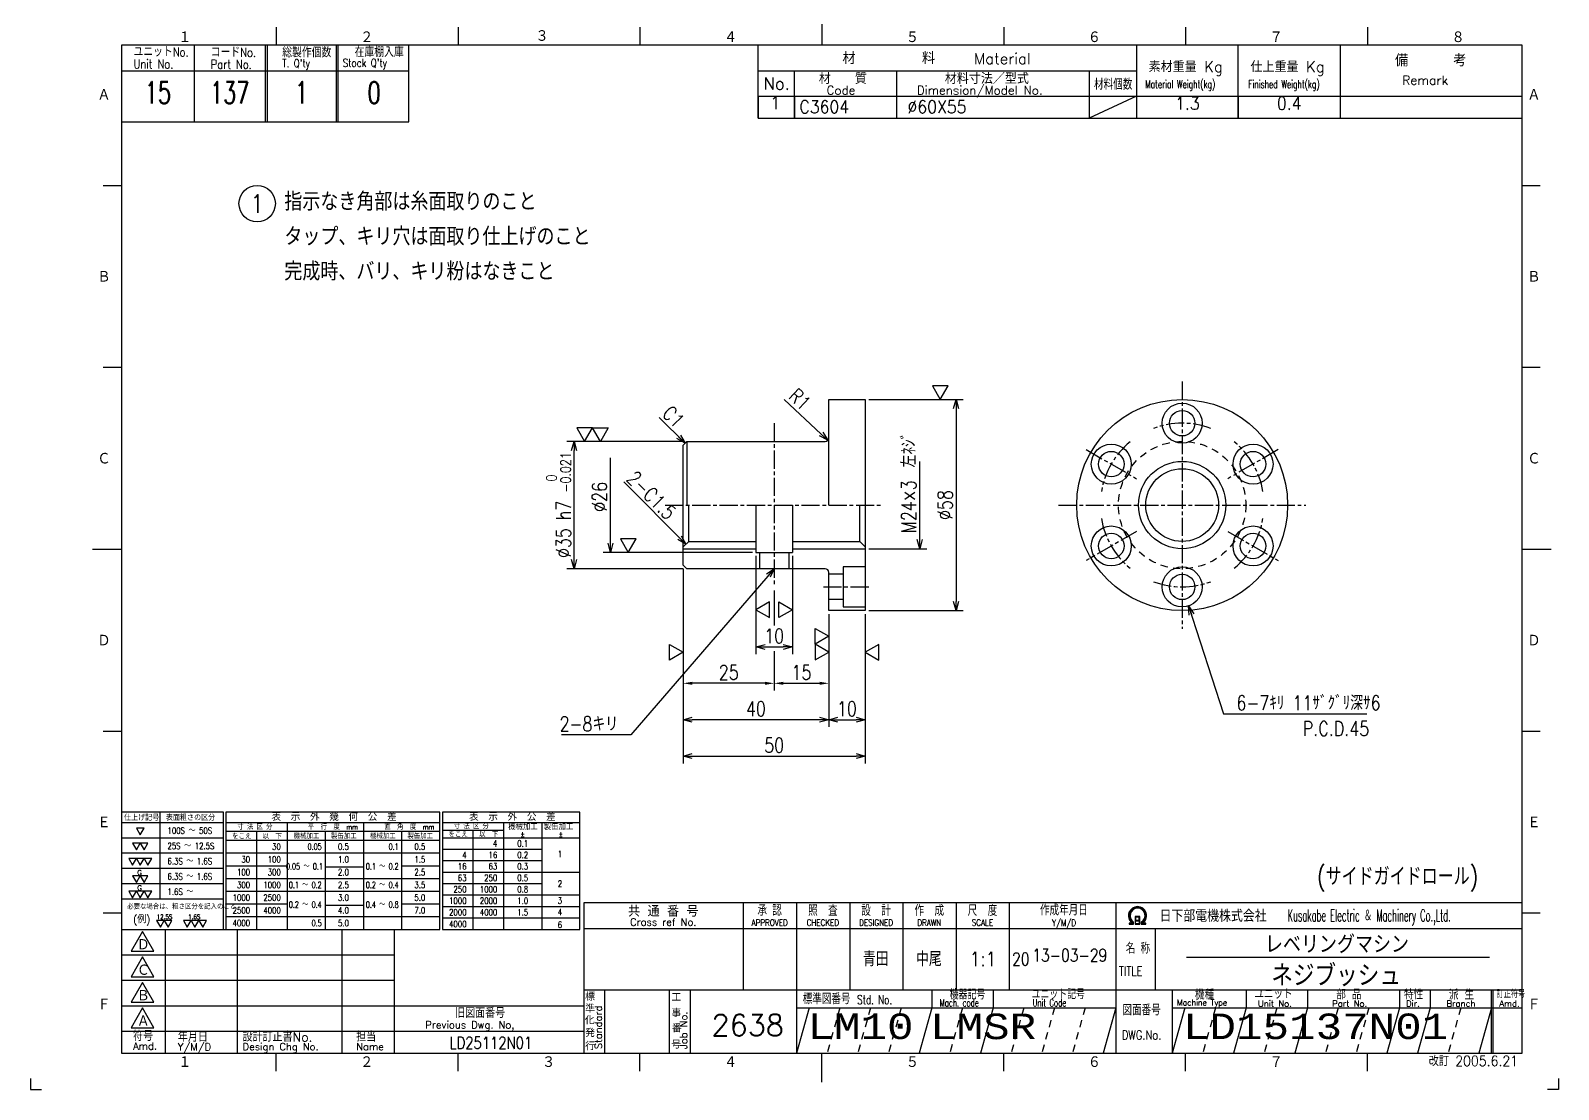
# Model space of a CAD drawing. Extents: x 0 to 420, y 0 to 594.
# Drawn here: x 0 to 420, y 0 to 291.1 of the extents above; entities that cross this region are included whole.
import ezdxf
from ezdxf.enums import TextEntityAlignment as Align

# ---------------------------------------------------------------- set-up
doc = ezdxf.new("R2010")
doc.units = 0
for name, pattern in [('GEN3A', [3.5, 2, -1.5]), ('GEN7A', [7.5, 5, -0.75, 1, -0.75]), ('HIDDEN2', [3.5, 2, -1.5])]:
    doc.linetypes.add(name, pattern=pattern)
doc.layers.get('0').update_dxf_attribs({"linetype": 'CONTINUOUS'})
doc.layers.get('DEFPOINTS').update_dxf_attribs({"linetype": 'CONTINUOUS'})
for name, color, linetype in [('2', 5, 'CONTINUOUS'), ('4', 3, 'CONTINUOUS'), ('5', 3, 'CONTINUOUS'), ('6', 52, 'CONTINUOUS'), ('7A', 4, 'GEN7A'), ('8', 1, 'CONTINUOUS'), ('9', 3, 'HIDDEN2'), ('RAHM2', 1, 'CONTINUOUS'), ('RAHM3', 52, 'CONTINUOUS')]:
    doc.layers.add(name, color=color, linetype=linetype)
doc.styles.add('DIMENSION', font='monotxt.shx', dxfattribs={"bigfont": 'bigfont.shx'})
doc.styles.get("Standard").update_dxf_attribs({"font": 'romans.shx', "width": 0.8, "bigfont": 'extfont.shx'})
doc.dimstyles.new('GEN-ISO', dxfattribs={"dimtxt": 4, "dimasz": 2.5, "dimexe": 2, "dimexo": 1, "dimgap": 1, "dimtad": 3, "dimdec": 3, "dimrnd": 0.001, "dimdsep": 46, "dimtxsty": 'Standard', "dimblk": 'OPEN30', "dimcen": 0, "dimclrt": 52, "dimadec": 0, "dimazin": 0, "dimtp": 0.1, "dimtm": 0.1, "dimtfac": 0.6, "dimtdec": 3, "dimtmove": 0, "dimatfit": 3, "dimldrblk": 'OPEN30', "dimfxl": 1, "dimarcsym": 0})
doc.dimstyles.new('GEN-ISO$4', dxfattribs={"dimtxt": 4, "dimasz": 2.5, "dimexe": 2, "dimexo": 1, "dimgap": 1, "dimtad": 3, "dimdec": 3, "dimrnd": 0.001, "dimdsep": 46, "dimtxsty": 'Standard', "dimblk": 'OPEN30', "dimcen": 0, "dimclrt": 52, "dimadec": 0, "dimazin": 0, "dimtp": 0.1, "dimtm": 0.1, "dimtfac": 0.6, "dimtdec": 3, "dimtmove": 0, "dimatfit": 3, "dimldrblk": 'OPEN30', "dimfxl": 1, "dimarcsym": 0})

# ---------------------------------------------------------------- blocks, each defined once
blk = doc.blocks.new('1A3ﾌﾞﾋﾝ')
at = {"layer": 'RAHM2', "color": 5, "linetype": 'Continuous'}
for p, q in [((3, 297), (0, 297)), ((0, 297), (0, 294)), ((217.5, 295), (217.5, 287)), ((417, 297), (420, 297)), ((420, 297), (420, 294)), ((67.5, 292), (67.5, 287)), ((117.5, 292), (117.5, 287)), ((167.5, 292), (167.5, 287)), ((267.5, 292), (267.5, 287)), ((317.5, 292), (317.5, 287)), ((367.5, 292), (367.5, 287)), ((410, 287), (25, 287)), ((25, 287), (25, 10)), ((104, 266), (104, 287)), ((410, 10), (410, 287)), ((25, 266), (64.5, 266)), ((64.5, 266), (104, 266)), ((20, 248.5), (25, 248.5)), ((410, 248.5), (415, 248.5)), ((20, 198.5), (25, 198.5)), ((410, 198.5), (415, 198.5)), ((17, 148.5), (25, 148.5)), ((410, 148.5), (418, 148.5)), ((20, 98.5), (25, 98.5)), ((410, 98.5), (415, 98.5)), ((20, 48.5), (25, 48.5)), ((410, 48.5), (415, 48.5)), ((25, 10), (410, 10)), ((67.5, 5), (67.5, 10)), ((117.5, 5), (117.5, 10)), ((217.5, 2), (217.5, 10)), ((267.5, 5), (267.5, 10)), ((317.5, 5), (317.5, 10)), ((367.5, 5), (367.5, 10)), ((0, 3), (0, 0)), ((0, 0), (3, 0)), ((420, 0), (417, 0)), ((420, 3), (420, 0))]:
    blk.add_line(p, q, dxfattribs=at)
at = {"layer": 'RAHM2', "color": 7, "linetype": 'Continuous'}
for p, q in [((45, 287), (45, 266)), ((64.5, 287), (64.5, 266)), ((65, 287), (65, 266)), ((84, 287), (84, 266)), ((84.5, 287), (84.5, 266)), ((200, 267), (200, 287)), ((304, 287), (304, 267)), ((332, 267), (332, 287)), ((360, 287), (360, 267)), ((25, 280), (64.5, 280)), ((64.5, 280), (104, 280)), ((200, 280), (304, 280)), ((210, 267), (210, 280)), ((238, 280), (238, 267)), ((291, 280), (291, 267)), ((200, 273), (410, 273)), ((304, 273), (291, 267)), ((200, 267), (410, 267)), ((195.93, 51.26), (195.93, 27.42)), ((210.55, 51.26), (210.55, 10)), ((225.18, 51.26), (225.18, 27.42)), ((239.8, 51.26), (239.8, 27.42)), ((254.43, 51.26), (254.43, 27.42)), ((269.05, 51.26), (269.05, 27.42)), ((298.3, 51.26), (298.3, 10)), ((25, 44), (100, 44)), ((37, 44), (37, 10)), ((56.8, 44), (56.8, 10)), ((85.6, 44), (85.6, 10)), ((100, 10), (100, 44)), ((152.05, 44.26), (410, 44.26)), ((269.05, 44.26), (269.05, 27.42)), ((298.3, 44.26), (298.3, 44.26)), ((309.17, 44.26), (309.17, 27.42)), ((25, 37), (100, 37)), ((25, 30), (100, 30)), ((152.05, 27.42), (410, 27.42)), ((157.77, 27.42), (157.77, 10)), ((175.59, 27.42), (175.59, 10)), ((181.3, 27.42), (181.3, 10)), ((247.73, 27.42), (247.73, 22.42)), ((264.59, 27.42), (264.59, 22.42)), ((313.83, 27.42), (313.83, 10)), ((334.15, 27.42), (334.15, 22.42)), ((351, 27.42), (351, 22.42)), ((376.29, 27.42), (376.29, 22.42)), ((384.72, 27.42), (384.72, 22.42)), ((401.57, 10), (401.57, 27.42)), ((402.07, 10), (402.07, 27.42)), ((25, 23), (100, 23)), ((100, 23), (152.05, 23)), ((210.55, 22.42), (298.3, 22.42)), ((313.83, 22.42), (410, 22.42)), ((25, 16), (100, 16)), ((100, 16), (152.05, 16)), ((167.5, 5), (167.5, 10))]:
    blk.add_line(p, q, dxfattribs=at)
at = {"layer": 'RAHM2', "color": 3, "linetype": 'Continuous'}
for p, q in [((317.73, 36.35), (401.03, 36.35)), ((214.02, 22.42), (210.55, 10)), ((247.73, 22.42), (244.26, 10)), ((264.59, 22.42), (261.12, 10)), ((298.3, 22.42), (294.83, 10)), ((334.15, 22.42), (330.68, 10)), ((351, 22.42), (347.54, 10)), ((376.29, 22.42), (372.82, 10)), ((384.72, 22.42), (381.25, 10))]:
    blk.add_line(p, q, dxfattribs=at)
at = {"layer": 'RAHM2', "color": 3, "linetype": 'GEN3A'}
for p, q in [((222.44, 22.42), (218.98, 10)), ((230.87, 22.42), (227.41, 10)), ((239.3, 22.42), (235.84, 10)), ((256.16, 22.42), (252.69, 10)), ((273.01, 22.42), (269.55, 10)), ((281.44, 22.42), (277.98, 10)), ((289.87, 22.42), (286.41, 10)), ((325.72, 22.42), (322.25, 10)), ((342.57, 22.42), (339.11, 10)), ((359.43, 22.42), (355.97, 10)), ((367.86, 22.42), (364.39, 10)), ((393.14, 22.42), (389.68, 10))]:
    blk.add_line(p, q, dxfattribs=at)
at = {"layer": 'RAHM2', "color": 5, "linetype": 'Continuous'}
blk.add_lwpolyline([(410, 51.26), (152.05, 51.26), (152.05, 10)], dxfattribs=at)
at = {"layer": 'RAHM2', "color": 7, "linetype": 'Continuous'}
for points in [[(303.62, 47.51), (303.62, 45.4), (304.92, 45.4), (304.92, 47.51), (303.62, 47.51)], [(303.77, 47.36), (303.77, 46.53), (304.77, 46.53), (304.77, 47.36), (303.77, 47.36)], [(304.77, 46.38), (304.77, 45.55), (303.77, 45.55), (303.77, 46.38), (304.77, 46.38)], [(302.02, 45.4), (303.22, 45.4), (303.22, 46.01)], [(302.02, 45.58), (302.97, 45.58), (302.97, 45.91)], [(302.72, 45.82), (302.72, 45.75), (302.02, 45.75), (302.02, 45.4)], [(305.32, 45.98), (305.32, 45.4), (306.58, 45.4), (306.58, 45.75), (305.85, 45.75), (305.85, 45.8)], [(305.57, 45.87), (305.57, 45.58), (306.58, 45.58)]]:
    blk.add_lwpolyline(points, dxfattribs=at)
for points in [[(30.79, 43.41), (27.65, 37.97), (33.92, 37.97)], [(30.79, 36.41), (27.65, 30.97), (33.92, 30.97)], [(30.79, 29.41), (27.65, 23.97), (33.92, 23.97)], [(30.79, 22.41), (27.65, 16.97), (33.92, 16.97)]]:
    blk.add_lwpolyline(points, close=True, dxfattribs=at)
at = {"layer": 'RAHM2', "color": 3, "linetype": 'Continuous'}
for points in [[(317.29, 22.42), (313.83, 10)], [(401.57, 22.42), (401.57, 22.42), (398.11, 10)]]:
    blk.add_lwpolyline(points, dxfattribs=at)
at = {"layer": 'RAHM2', "color": 7, "linetype": 'Continuous'}
for radius, start, end in [(2.5, 308.2706, 230.8952), (2.28, 303.9949, 234.4013), (2.06, 299.8294, 238.4756)]:
    blk.add_arc((304.3, 47.76), radius, start, end, dxfattribs=at)
at = {"layer": '4', "width": 0.9}
blk.add_text('改訂 2005.6.21', height=2.8, dxfattribs=at).set_placement((408.91, 6.44), align=Align.RIGHT)
at = {"layer": 'RAHM2', "color": 5, "linetype": 'Continuous'}
for s, p in [('１', (40.6, 287.58)), ('２', (90.6, 287.58)), ('４', (190.6, 287.58)), ('５', (240.6, 287.58)), ('６', (290.6, 287.58)), ('７', (340.6, 287.58)), ('８', (390.6, 287.58)), ('Ａ', (18.36, 271.74)), ('Ａ', (411.44, 271.74)), ('Ｂ', (18.36, 221.74)), ('Ｂ', (411.44, 221.74)), ('Ｃ', (18.36, 171.74)), ('Ｃ', (411.44, 171.74)), ('Ｄ', (18.36, 121.74)), ('Ｄ', (411.44, 121.74)), ('Ｅ', (18.36, 71.74)), ('Ｅ', (411.44, 71.74)), ('Ｆ', (18.36, 21.74)), ('Ｆ', (411.44, 21.74)), ('１', (40.6, 5.87)), ('２', (90.6, 5.87)), ('３', (140.6, 5.87)), ('４', (190.6, 5.87)), ('５', (240.6, 5.87)), ('６', (290.6, 5.87)), ('７', (340.6, 5.87))]:
    blk.add_text(s, height=3.31, dxfattribs=at).set_placement(p)
blk.add_text('３', height=3.31, dxfattribs=at).set_placement((140.6, 289.58), align=Align.MIDDLE)
at = {"layer": 'RAHM2', "color": 7, "linetype": 'Continuous'}
for s, height, width, p in [('ユニットNo.', 2.5, 0.8, (28.29, 283.92)), ('コードNo.', 2.5, 0.8, (49.52, 283.81)), ('総製作個数', 2.5, 0.8, (69.17, 283.72)), ('在庫棚入庫', 2.5, 0.8, (89.08, 283.82)), ('Unit No.', 2.5, 0.8, (28.29, 280.64)), ('Part No.', 2.5, 0.8, (49.52, 280.53)), ("T. Q'ty", 2.2, 0.8, (69.17, 280.96)), ("Stock Q'ty", 2.2, 0.8, (85.8, 281.06)), ('材料個数', 3, 0.8, (292.32, 274.79)), ('Material Weight(kg)', 2.2, 0.68, (306.37, 275.25)), ('Finished Weight(kg)', 2.2, 0.68, (334.74, 275.25)), ('作成年月日', 3, 0.7, (277.49, 47.82)), ('Y/M/D', 1.8, 0.8, (280.79, 44.87)), ('Kusakabe Electric ＆ Machinery Co.,Ltd.', 3.3108, 0.5, (345.56, 46.19)), ('名 称', 3, 0.7, (301.06, 37.33)), ('20', 3.5, 0.8, (269.81, 34.08)), ('TITLE', 2.5, 0.8, (299.18, 31.25)), ('標準図番号', 3, 0.7, (212.26, 23.44)), ('Std. No.', 2.5, 0.7, (227.23, 23.44)), ('機器記号', 2.5, 0.7, (252.65, 24.77)), ('ユニット記号', 2.5, 0.7, (275.14, 24.85)), ('訂正符号', 2, 0.7, (403.01, 25.16)), ('Mach. code', 2, 0.7, (249.86, 22.83)), ('Unit Code', 2, 0.7, (275.45, 22.83)), ('図面番号', 3, 0.7, (300.15, 20.37)), ('Machine Type', 1.7, 0.9, (315.15, 23.05))]:
    blk.add_text(s, height=height, dxfattribs=dict(at, width=width)).set_placement(p)
for s, height, p in [('材\u3000\u3000\u3000\u3000\u3000料', 3.311, (223.18, 281.82)), ('Material', 3, (259.34, 281.82)), ('素材重量 Kg', 3, (307.35, 279.63)), ('仕上重量 Kg', 3, (335.35, 279.63)), ('備     考', 3.311, (375.08, 281.21)), ('No.', 3.311, (201.5, 274.82)), ('材\u3000\u3000質', 3, (216.68, 276.39)), ('材料寸法／型式', 3, (251.33, 276.39)), ('Remark', 2.5, (377.03, 276.16)), ('Code', 2.4, (218.82, 273.45)), ('Dimension/Model No.', 2.4, (243.65, 273.45)), ('Ｄ', 3.2, (29.23, 38.2)), ('Ｃ', 3.2, (29.23, 31.2)), ('Ｂ', 3.2, (29.23, 24.2)), ('標', 2, (152.44, 24.43)), ('工', 2, (176.15, 24.24)), ('機種', 2.4, (320.08, 24.76)), ('ユニット', 2.4, (336.39, 24.96)), ('部 品', 2.4, (358.93, 24.79)), ('特性', 2.4, (377.55, 24.78)), ('派 生', 2.4, (389.89, 24.72)), ('旧図面番号', 2.5, (116.71, 19.69)), ('準', 2, (152.47, 21.11)), ('事', 2, (176.17, 19.92)), ('Unit No.', 1.7, (337.39, 22.76)), ('Part No.', 1.7, (357.81, 22.76)), ('Dir.', 1.7, (378.09, 22.76)), ('Branch', 1.7, (389.24, 22.76)), ('Amd.', 1.7, (403.74, 22.76)), ('Ａ', 3.2, (29.23, 17.2)), ('Previous Dwg. No,', 2, (108.5, 16.75)), ('化', 2, (152.37, 17.95)), ('番', 2, (176.31, 15.76)), ('Amd.', 2, (28.17, 10.93)), ('符号', 2.5, (28.17, 13.37)), ('Y/M/D', 2, (40.49, 10.7)), ('年月日', 2.5, (40.49, 13.14)), ('設計訂正書No.', 2.5, (58.29, 13.18)), ('Design Chg No.', 2, (58.29, 10.75)), ('担当', 2.5, (89.5, 13.18)), ('Name', 2, (89.5, 10.75)), ('行', 2, (152.46, 10.82)), ('発', 2, (152.46, 14.47)), ('号', 2, (176.11, 11.28))]:
    blk.add_text(s, height=height, dxfattribs=at).set_placement(p)
for s, height, p in [('共 通 番 号', 3, (173.93, 49.14)), ('Cross ref No.', 2, (173.93, 46.01))]:
    blk.add_text(s, height=height, dxfattribs=at).set_placement(p, align=Align.MIDDLE)
for s, height, width, p in [('承 認', 3, 0.7, (203.18, 49.35)), ('照  査', 3, 0.7, (217.8, 49.35)), ('設  計', 3, 0.7, (232.43, 49.35)), ('作  成', 3, 0.7, (247.05, 49.35)), ('尺  度', 3, 0.7, (261.67, 49.35)), ('APPROVED', 1.8, 0.8, (203.18, 45.85)), ('CHECKED', 1.8, 0.8, (217.8, 45.85)), ('DESIGNED', 1.8, 0.8, (232.43, 45.85)), ('DRAWN', 1.8, 0.8, (247.05, 45.85)), ('SCALE', 1.8, 0.8, (261.67, 45.85)), ('DWG.No.', 2.5, 0.8, (305.41, 14.96))]:
    blk.add_text(s, height=height, dxfattribs=dict(at, width=width)).set_placement(p, align=Align.MIDDLE)
at = {"layer": 'RAHM2', "color": 7, "linetype": 'Continuous', "width": 0.844147}
blk.add_text('日下部電機株式会社', height=3.311, dxfattribs=at).set_placement((310.35, 46.06), (339.79, 46.06), align=Align.FIT)
at = {"layer": 'RAHM2', "color": 7, "linetype": 'Continuous'}
for s, p in [('Standard', (157.07, 11.05)), ('Job No.', (180.5, 11.05))]:
    blk.add_text(s, height=2, rotation=90, dxfattribs=at).set_placement(p)
at = {"layer": 'RAHM2', "color": 5, "linetype": 'Continuous', "width": 0.7}
for tag, p in [('HEADER3', (35, 274.01)), ('HEADER4', (54.75, 274)), ('HEADER15', (74.49, 274)), ('HEADER16', (94.43, 274))]:
    blk.add_attdef(tag, text='', height=6, dxfattribs=at).set_placement(p, align=Align.MIDDLE)
at = {"layer": 'RAHM2', "color": 7, "linetype": 'Continuous'}
blk.add_attdef('HEADER5', text='', height=2.5, dxfattribs=at).set_placement((63.69, 267.1), align=Align.BOTTOM_RIGHT)
for tag, height, width, p in [('HEADER1', 5, 0.9, (359.12, 40.15)), ('HEADER25', 3.2, 0.63, (46.91, 40.38)), ('HEADER23', 3.33, 0.8, (71.4, 40.2)), ('HEADER24', 3.5, 0.8, (92.57, 40.22)), ('HEADER7', 5, 0.8, (174.38, 35.8)), ('GEN-TITLE-SCA', 4, 0.85, (261.79, 35.85)), ('HEADER22', 3.2, 0.63, (46.91, 33.38)), ('HEADER20', 3.33, 0.8, (71.4, 33.2)), ('HEADER21', 3.5, 0.8, (92.57, 33.22)), ('HEADER2', 6, 0.9, (358.89, 31.68)), ('HEADER19', 3.2, 0.63, (46.91, 26.38)), ('HEADER17', 3.33, 0.8, (71.4, 26.2)), ('HEADER18', 3.5, 0.8, (92.57, 26.22)), ('HEADER11', 3.2, 0.63, (46.91, 19.38)), ('HEADER9', 3.33, 0.8, (71.4, 19.2)), ('HEADER10', 3.5, 0.8, (92.57, 19.22)), ('HEADER14', 3.31, 0.8, (126.54, 12.82))]:
    blk.add_attdef(tag, text='', height=height, dxfattribs=dict(at, width=width)).set_placement(p, align=Align.MIDDLE)
for tag, p in [('HEADER27', (232.45, 36.09)), ('HEADER26', (247.07, 36.09))]:
    blk.add_attdef(tag, text='', height=4, dxfattribs=at).set_placement(p, align=Align.MIDDLE)
at = {"layer": 'RAHM2', "color": 7, "linetype": 'Continuous', "width": 0.8}
blk.add_attdef('GEN-TITLE-DAT', text='', height=3.5, dxfattribs=at).set_placement((275.35, 34.1), align=Align.BOTTOM_LEFT)
at = {"layer": 'RAHM2', "color": 5, "linetype": 'Continuous'}
blk.add_attdef('HEADER6', text='', height=5.8, dxfattribs=at).set_placement((207.09, 13.03), align=Align.BOTTOM_RIGHT)
at = {"layer": 'RAHM2', "color": 5, "linetype": 'Continuous', "style": 'DIMENSION', "width": 1.2}
for tag, p in [('HEADER13', (213.56, 11.75)), ('HEADER12', (247.26, 11.72)), ('GEN-TITLE-DWG', (316.79, 11.74))]:
    blk.add_attdef(tag, text='', height=7.02, dxfattribs=at).set_placement(p, align=Align.BOTTOM_LEFT)
at = {"layer": 'RAHM2', "color": 5, "linetype": 'Continuous', "style": 'DIMENSION'}
blk.add_attdef('HEADER8', text='', height=7.02, dxfattribs=at).set_placement((408.58, 11.71), align=Align.BOTTOM_RIGHT)
blk = doc.blocks.new('_Open30')
at = {"color": 0, "linetype": 'ByBlock', "lineweight": -2}
for p, q in [((-1, 0.27), (0, 0)), ((0, 0), (-1, -0.27)), ((0, 0), (-1, 0))]:
    blk.add_line(p, q, dxfattribs=at)
blk = doc.blocks.new('*D4')
at = {"layer": '5', "color": 0, "lineweight": -2, "transparency": 16777216}
for p, q in [((219.41, 130.63), (219.41, 99.63)), ((229.41, 130.63), (229.41, 99.63)), ((221.91, 101.63), (226.91, 101.63))]:
    blk.add_line(p, q, dxfattribs=at)
at = {"layer": 'DEFPOINTS', "color": 0, "transparency": 16777216}
for p in [(219.41, 131.63), (229.41, 131.63), (229.41, 101.63)]:
    blk.add_point(p, dxfattribs=at)
at = {"layer": '5', "color": 0, "lineweight": -2, "transparency": 16777216, "xscale": 2.5, "yscale": 2.5, "zscale": 2.5, "rotation": 180}
blk.add_blockref('_Open30', (219.41, 101.63), dxfattribs=at)
at = {"layer": '5', "color": 0, "lineweight": -2, "transparency": 16777216, "xscale": 2.5, "yscale": 2.5, "zscale": 2.5}
blk.add_blockref('_Open30', (229.41, 101.63), dxfattribs=at)
at = {"layer": '5', "color": 52, "transparency": 16777216, "insert": (224.41, 104.63), "char_height": 4, "attachment_point": 5}
blk.add_mtext('10', dxfattribs=at)
blk = doc.blocks.new('*D5')
at = {"layer": '5', "color": 0, "lineweight": -2, "transparency": 16777216}
for p, q in [((199.41, 146.63), (199.41, 119.63)), ((209.41, 146.63), (209.41, 119.63)), ((201.91, 121.63), (206.91, 121.63))]:
    blk.add_line(p, q, dxfattribs=at)
at = {"layer": 'DEFPOINTS', "color": 0, "transparency": 16777216}
for p in [(199.41, 147.63), (209.41, 147.63), (209.41, 121.63)]:
    blk.add_point(p, dxfattribs=at)
at = {"layer": '5', "color": 0, "lineweight": -2, "transparency": 16777216, "xscale": 2.5, "yscale": 2.5, "zscale": 2.5, "rotation": 180}
blk.add_blockref('_Open30', (199.41, 121.63), dxfattribs=at)
at = {"layer": '5', "color": 0, "lineweight": -2, "transparency": 16777216, "xscale": 2.5, "yscale": 2.5, "zscale": 2.5}
blk.add_blockref('_Open30', (209.41, 121.63), dxfattribs=at)
at = {"layer": '5', "color": 52, "transparency": 16777216, "insert": (204.41, 124.63), "char_height": 4, "attachment_point": 5}
blk.add_mtext('10', dxfattribs=at)
blk = doc.blocks.new('*D6')
at = {"layer": '5', "color": 0, "lineweight": -2, "transparency": 16777216}
for p, q in [((179.41, 143.13), (179.41, 99.63)), ((219.41, 130.63), (219.41, 99.63)), ((216.91, 101.63), (181.91, 101.63))]:
    blk.add_line(p, q, dxfattribs=at)
at = {"layer": 'DEFPOINTS', "color": 0, "transparency": 16777216}
for p in [(179.41, 144.13), (219.41, 131.63), (179.41, 101.63)]:
    blk.add_point(p, dxfattribs=at)
at = {"layer": '5', "color": 0, "lineweight": -2, "transparency": 16777216, "xscale": 2.5, "yscale": 2.5, "zscale": 2.5, "rotation": 180}
blk.add_blockref('_Open30', (179.41, 101.63), dxfattribs=at)
at = {"layer": '5', "color": 0, "lineweight": -2, "transparency": 16777216, "xscale": 2.5, "yscale": 2.5, "zscale": 2.5}
blk.add_blockref('_Open30', (219.41, 101.63), dxfattribs=at)
at = {"layer": '5', "color": 52, "transparency": 16777216, "insert": (199.41, 104.63), "char_height": 4, "attachment_point": 5}
blk.add_mtext('40', dxfattribs=at)
blk = doc.blocks.new('*D7')
at = {"layer": '5', "color": 0, "lineweight": -2, "transparency": 16777216}
for p, q in [((179.41, 143.13), (179.41, 89.63)), ((229.41, 130.63), (229.41, 89.63)), ((181.91, 91.63), (226.91, 91.63))]:
    blk.add_line(p, q, dxfattribs=at)
at = {"layer": 'DEFPOINTS', "color": 0, "transparency": 16777216}
for p in [(179.41, 144.13), (229.41, 131.63), (229.41, 91.63)]:
    blk.add_point(p, dxfattribs=at)
at = {"layer": '5', "color": 0, "lineweight": -2, "transparency": 16777216, "xscale": 2.5, "yscale": 2.5, "zscale": 2.5, "rotation": 180}
blk.add_blockref('_Open30', (179.41, 91.63), dxfattribs=at)
at = {"layer": '5', "color": 0, "lineweight": -2, "transparency": 16777216, "xscale": 2.5, "yscale": 2.5, "zscale": 2.5}
blk.add_blockref('_Open30', (229.41, 91.63), dxfattribs=at)
at = {"layer": '5', "color": 52, "transparency": 16777216, "insert": (204.41, 94.63), "char_height": 4, "attachment_point": 5}
blk.add_mtext('50', dxfattribs=at)
blk = doc.blocks.new('*D8')
at = {"layer": '5', "color": 0, "lineweight": -2, "transparency": 16777216}
for p, q in [((179.41, 178.13), (147.41, 178.13)), ((149.41, 145.63), (149.41, 175.63)), ((179.41, 143.13), (147.41, 143.13))]:
    blk.add_line(p, q, dxfattribs=at)
at = {"layer": 'DEFPOINTS', "color": 0, "transparency": 16777216}
for p in [(149.41, 178.13), (180.41, 178.13), (180.41, 143.13)]:
    blk.add_point(p, dxfattribs=at)
at = {"layer": '5', "color": 0, "lineweight": -2, "transparency": 16777216, "xscale": 2.5, "yscale": 2.5, "zscale": 2.5}
for p, rotation in [((149.41, 178.13), 90), ((149.41, 143.13), 270)]:
    blk.add_blockref('_Open30', p, dxfattribs=dict(at, rotation=rotation))
at = {"layer": '5', "color": 52, "transparency": 16777216, "insert": (145.15, 160.63), "char_height": 4, "attachment_point": 5, "rotation": 90}
blk.add_mtext('%%C35 h7 \\H2.8;\\S  0^ -0.021;', dxfattribs=at)
blk = doc.blocks.new('*D9')
at = {"layer": '5', "color": 0, "lineweight": -2, "transparency": 16777216}
for p, q in [((230.41, 189.63), (256.41, 189.63)), ((254.41, 187.13), (254.41, 134.13)), ((230.41, 131.63), (256.41, 131.63))]:
    blk.add_line(p, q, dxfattribs=at)
at = {"layer": 'DEFPOINTS', "color": 0, "transparency": 16777216}
for p in [(229.41, 189.63), (229.41, 131.63), (254.41, 131.63)]:
    blk.add_point(p, dxfattribs=at)
at = {"layer": '5', "color": 0, "lineweight": -2, "transparency": 16777216, "xscale": 2.5, "yscale": 2.5, "zscale": 2.5}
for p, rotation in [((254.41, 189.63), 90), ((254.41, 131.63), 270)]:
    blk.add_blockref('_Open30', p, dxfattribs=dict(at, rotation=rotation))
at = {"layer": '5', "color": 52, "transparency": 16777216, "insert": (251.41, 160.63), "char_height": 4, "attachment_point": 5, "rotation": 90}
blk.add_mtext('%%C58', dxfattribs=at)
blk = doc.blocks.new('*D10')
at = {"layer": '5', "color": 0, "lineweight": -2, "transparency": 16777216}
blk.add_line((207.18, 189.65), (217.32, 180.16), dxfattribs=at)
at = {"layer": 'DEFPOINTS', "color": 0, "transparency": 16777216}
for p in [(218.41, 179.13), (219.14, 178.45)]:
    blk.add_point(p, dxfattribs=at)
at = {"layer": '5', "color": 0, "lineweight": -2, "transparency": 16777216, "xscale": 2.5, "yscale": 2.5, "zscale": 2.5, "rotation": 316.8718129876978}
blk.add_blockref('_Open30', (219.14, 178.45), dxfattribs=at)
at = {"layer": '5', "color": 52, "transparency": 16777216, "insert": (211.52, 189.7), "char_height": 4, "attachment_point": 5, "rotation": 316.8718}
blk.add_mtext('R1', dxfattribs=at)
blk = doc.blocks.new('STDBUHIN')
at = {"color": 7}
for p, q in [((0, 0), (0, -6)), ((10, 0), (10, -6)), ((38, 0), (38, -6)), ((91, 0), (91, -6)), ((104, 0), (104, -6)), ((132, 0), (132, -6)), ((160, 0), (160, -6)), ((0, -6), (210, -6))]:
    blk.add_line(p, q, dxfattribs=at)
at = {"layer": 'RAHM3', "color": 7, "width": 0.9}
for tag, p in [('1GENST', (4.710911, -4.609434)), ('4GENST', (96.434633, -4.658422)), ('5GENST', (118, -4.729)), ('6GENST', (146, -4.729))]:
    blk.add_attdef(tag, text='', height=3.5, dxfattribs=at).set_placement(p, align=Align.BOTTOM_CENTER)
at = {"layer": 'RAHM3', "color": 7}
for tag, p, width in [('2GENST', (11.373533, -4.658422), 0.8), ('3GENST', (41.070972, -4.658422), 0.8), ('7GENST', (162.759538, -4.671383), 0.9)]:
    blk.add_attdef(tag, p, '', height=3.5, dxfattribs=dict(at, width=width))
blk = doc.blocks.new('GENBALLOON1')
blk.add_circle((0, 0), 5)
at = {"flags": 1}
blk.add_attdef('GEN_PARENT', text='', height=2.5, dxfattribs=at).set_placement((0, 0), align=Align.MIDDLE)
blk.add_attdef('REF_NO', text='', height=3.5).set_placement((0, 0), align=Align.MIDDLE)
at = {"color": 7, "flags": 1}
for tag, p in [('5GENINF', (6.43, 0.96)), ('6GENINF', (6.43, 0.63)), ('7GENINF', (6.43, 0.3)), ('8GENINF', (6.43, -0.04)), ('9GENINF', (6.43, -0.37)), ('3GENINF', (6.43, -2.34)), ('4GENINF', (6.43, -2.67)), ('10GENINF', (6.43, -0.7)), ('11GENINF', (6.43, -1)), ('12GENINF', (6.43, -1.34)), ('13GENINF', (6.43, -1.67)), ('14GENINF', (6.43, -2)), ('15GENINF', (6.43, -3)), ('16GENINF', (6.43, -3.34)), ('17GENINF', (6.43, -3.7)), ('18GENINF', (6.43, -4.04)), ('19GENINF', (6.43, -4.37)), ('20GENINF', (6.43, -4.7)), ('21GENINF', (6.43, -5.04)), ('22GENINF', (6.43, -5.37))]:
    blk.add_attdef(tag, p, '', height=0.2, dxfattribs=at)
blk = doc.blocks.new('A$C2A7F1BD4')
for p, q in [((0, 29.4), (28, 29.4)), ((10.5, 32.2), (10.5, 8.4)), ((28.7, 29.4), (87.5, 29.4)), ((28.7, 26.95), (87.5, 26.95)), ((37.1, 26.95), (37.1, 0)), ((45.5, 29.4), (45.5, 0)), ((56, 26.95), (56, 0)), ((66.5, 29.4), (66.5, 0)), ((77, 26.95), (77, 0)), ((88.2, 29.4), (126, 29.4)), ((88.2, 27.3), (105, 27.3)), ((96.6, 27.3), (96.6, 0)), ((105, 29.4), (105, 0)), ((115.5, 29.4), (115.5, 0)), ((28.7, 24.5), (87.5, 24.5)), ((88.2, 25.2), (126, 25.2)), ((0, 8.4), (28, 8.4))]:
    blk.add_line(p, q)
for points in [[(5.16, 26.02), (6.22, 27.86), (4.1, 27.86), (5.16, 26.02)], [(4.1, 21.82), (5.16, 23.66), (3.04, 23.66), (4.1, 21.82)], [(6.22, 21.82), (7.28, 23.66), (5.16, 23.66), (6.22, 21.82)], [(3.04, 17.62), (4.1, 19.46), (1.98, 19.46), (3.04, 17.62)], [(5.16, 17.62), (6.22, 19.46), (4.1, 19.46), (5.16, 17.62)], [(7.28, 17.62), (8.35, 19.46), (6.22, 19.46), (7.28, 17.62)], [(4.1, 12.86), (5.16, 14.69), (3.04, 14.69), (4.1, 12.86)], [(6.22, 12.86), (7.28, 14.69), (5.16, 14.69), (6.22, 12.86)], [(3.04, 8.66), (4.1, 10.49), (1.98, 10.49), (3.04, 8.66)], [(5.16, 8.66), (6.22, 10.49), (4.1, 10.49), (5.16, 8.66)], [(7.28, 8.66), (8.35, 10.49), (6.22, 10.49), (7.28, 8.66)], [(10.7, 0.61), (11.76, 2.45), (9.63, 2.45), (10.7, 0.61)], [(12.82, 0.61), (13.88, 2.45), (11.76, 2.45), (12.82, 0.61)], [(18.07, 0.61), (19.13, 2.45), (17.01, 2.45), (18.07, 0.61)], [(20.19, 0.61), (21.26, 2.45), (19.13, 2.45), (20.19, 0.61)], [(22.32, 0.61), (23.38, 2.45), (21.26, 2.45), (22.32, 0.61)]]:
    blk.add_lwpolyline(points, close=True)
at = {"layer": '2'}
for points in [[(0, 0), (28, 0), (28, 32.2), (0, 32.2)], [(28.7, 0), (87.5, 0), (87.5, 32.2), (28.7, 32.2)], [(88.2, 0), (126, 0), (126, 32.2), (88.2, 32.2)]]:
    blk.add_lwpolyline(points, close=True, dxfattribs=at)
at = {"layer": '4'}
for p, q in [((0, 25.2), (28, 25.2)), ((0, 21), (28, 21)), ((88.2, 22.05), (115.5, 22.05)), ((28.7, 21), (87.5, 21)), ((28.7, 17.5), (45.5, 17.5)), ((56, 17.15), (66.5, 17.15)), ((77, 17.5), (87.5, 17.5)), ((88.2, 18.9), (115.5, 18.9)), ((0, 16.8), (28, 16.8)), ((28.7, 14), (87.5, 14)), ((88.2, 15.75), (126, 15.75)), ((0, 12.6), (28, 12.6)), ((28.7, 10.5), (87.5, 10.5)), ((88.2, 12.6), (115.5, 12.6)), ((88.2, 9.45), (126, 9.45)), ((28.7, 7), (45.5, 7)), ((56, 6.65), (66.5, 6.65)), ((77, 7), (87.5, 7)), ((88.2, 6.3), (126, 6.3)), ((28.7, 3.5), (87.5, 3.5)), ((88.2, 3.15), (126, 3.15))]:
    blk.add_line(p, q, dxfattribs=at)
at = {"width": 0.9}
for s, height, p in [('仕上げ記号', 1.54, (5.53, 29.91)), ('表面粗さの区分', 1.54, (18.98, 29.91)), ('をこえ', 1.4, (33.04, 24.85)), ('寸 法 区 分', 1.4, (36.67, 27.45)), ('以\u3000下', 1.4, (41.44, 24.85)), ('機械加工', 1.4, (50.85, 24.93)), ('平\u3000行\u3000度\u3000mm', 1.4, (58.11, 27.45)), ('製缶加工', 1.4, (61.11, 24.93)), ('機械加工', 1.4, (71.85, 24.93)), ('直\u3000角\u3000度\u3000mm', 1.4, (79.11, 27.45)), ('製缶加工', 1.4, (82.11, 24.93)), ('をこえ', 1.4, (92.54, 25.38)), ('寸 法 区 分', 1.4, (96.17, 27.62)), ('以\u3000下', 1.4, (100.94, 25.38)), ('機械加工', 1.61, (110.35, 27.35)), ('%%P', 1.4, (110.27, 25.48)), ('製缶加工', 1.61, (120.13, 27.35)), ('%%P', 1.4, (120.77, 25.48))]:
    blk.add_text(s, height=height, dxfattribs=at).set_placement(p, align=Align.CENTER)
for s, p in [('表\u3000示\u3000外\u3000幾\u3000何\u3000公\u3000差', (58.43, 29.86)), ('表\u3000示\u3000外\u3000公\u3000差', (107.45, 29.86))]:
    blk.add_text(s, height=1.96).set_placement(p, align=Align.CENTER)
for s, height, width, p in [('100S ～ 50S', 1.75, 0.8, (12.64, 26.26)), ('25S ～ 12.5S', 1.75, 0.8, (12.64, 22.06)), ('0.1', 1.75, 0.8, (108.79, 22.73)), ('0.2', 1.75, 0.8, (108.79, 19.58)), ('1', 1.75, 0.8, (119.92, 19.81)), ('6.3S ～ 1.6S', 1.75, 0.8, (12.64, 17.86)), ('0.3', 1.75, 0.8, (108.79, 16.43)), ('6.3S ～ 1.6S', 1.75, 0.8, (12.64, 13.66)), ('0.5', 1.75, 0.8, (108.79, 13.28)), ('2', 1.75, 0.8, (119.92, 11.65)), ('1.6S ～ ', 1.75, 0.8, (12.64, 9.46)), ('0.8', 1.75, 0.8, (108.79, 10.13)), ('1.0', 1.75, 0.8, (108.79, 6.98)), ('3', 1.75, 0.8, (119.92, 7.04)), ('必要な場合は、粗さ区分を記入のこと', 1.4, 0.9, (1.56, 5.54)), ('1.5', 1.75, 0.8, (108.79, 3.83)), ('4', 1.75, 0.8, (119.92, 3.89)), ('(例)', 2, 0.9, (3.23, 1.73)), ('12.5S', 1.26, 0.8, (9.67, 2.83)), ('1.6S', 1.26, 0.8, (18.32, 2.83)), ('6', 1.75, 0.8, (119.92, 0.39))]:
    blk.add_text(s, height=height, dxfattribs=dict(width=width)).set_placement(p)
for s, width, p in [('30', 0.8, (43.8, 21.85)), ('0.05', 0.7, (55.02, 21.85)), ('0.5', 0.8, (62.51, 21.85)), ('0.1', 0.7, (76.19, 21.85)), ('0.5', 0.8, (83.51, 21.85)), ('4', 0.8, (94.85, 19.58)), ('16', 0.8, (103.3, 19.58)), ('4', 0.8, (103.3, 22.73)), ('30', 0.8, (35.35, 18.35)), ('100', 0.8, (43.8, 18.35)), ('0.05 ～ 0.1', 0.7, (55.36, 16.42)), ('1.0', 0.8, (62.51, 18.35)), ('0.1 ～ 0.2', 0.7, (76.19, 16.42)), ('1.5', 0.8, (83.51, 18.35)), ('16', 0.8, (94.85, 16.43)), ('63', 0.8, (103.3, 16.43)), ('300', 0.8, (35.35, 11.35)), ('100', 0.8, (35.35, 14.85)), ('1000', 0.8, (43.8, 11.35)), ('300', 0.8, (43.8, 14.85)), ('0.1 ～ 0.2', 0.7, (55.02, 11.35)), ('2.0', 0.8, (62.51, 14.85)), ('2.5', 0.8, (62.51, 11.35)), ('0.2 ～ 0.4', 0.7, (76.19, 11.35)), ('2.5', 0.8, (83.51, 14.85)), ('3.5', 0.8, (83.51, 11.35)), ('63', 0.8, (94.85, 13.28)), ('250', 0.8, (103.3, 13.28)), ('1000', 0.8, (35.35, 7.85)), ('2500', 0.8, (43.8, 7.85)), ('3.0', 0.8, (62.51, 7.85)), ('5.0', 0.8, (83.51, 7.85)), ('1000', 0.8, (94.85, 6.98)), ('250', 0.8, (94.85, 10.13)), ('2000', 0.8, (103.3, 6.98)), ('1000', 0.8, (103.3, 10.13)), ('2500', 0.8, (35.35, 4.35)), ('4000', 0.8, (43.8, 4.35)), ('0.2 ～ 0.4', 0.7, (55.02, 5.93)), ('4.0', 0.8, (62.51, 4.35)), ('0.4 ～ 0.8', 0.7, (76.19, 5.93)), ('7.0', 0.8, (83.51, 4.35)), ('2000', 0.8, (94.85, 3.83)), ('4000', 0.8, (103.3, 3.83)), ('4000', 0.8, (35.35, 0.85)), ('0.5', 0.7, (55.02, 0.85)), ('5.0', 0.8, (62.51, 0.85)), ('4000', 0.8, (94.85, 0.58))]:
    blk.add_text(s, height=1.75, dxfattribs=dict(width=width)).set_placement(p, align=Align.RIGHT)
for p in [(5.6, 14.89), (5.6, 10.69)]:
    blk.add_text('G', height=1.4).set_placement(p, align=Align.RIGHT)

msp = doc.modelspace()

# ---------------------------------------------------------------- linework, layer by layer
at = {"layer": '2'}
for p, q in [((219.4144, 189.6332), (229.4144, 189.6332)), ((219.4144, 160.6332), (219.4144, 189.6332)), ((229.4144, 189.6332), (229.4144, 131.6332)), ((180.4144, 178.1332), (179.4144, 177.1332)), ((179.4144, 144.1332), (179.4144, 177.1332)), ((180.4144, 178.1332), (218.4144, 178.1332)), ((180.4144, 178.1332), (180.4144, 160.6332)), ((180.9144, 150.6332), (180.9144, 160.6332)), ((199.4144, 160.6332), (199.4144, 147.6332)), ((209.4144, 160.6332), (209.4144, 147.6332)), ((227.9144, 150.6332), (227.9144, 160.6332)), ((179.4144, 149.1332), (180.9144, 150.6332)), ((180.9144, 150.6332), (199.4144, 150.6332)), ((199.4144, 147.6332), (209.4144, 147.6332)), ((200.4144, 147.6332), (200.4144, 143.1332)), ((208.4144, 147.6332), (208.4144, 143.1332)), ((209.4144, 150.6332), (227.9144, 150.6332)), ((229.4144, 149.1332), (227.9144, 150.6332)), ((179.4144, 144.1332), (180.4144, 143.1332)), ((218.4144, 143.1332), (180.4144, 143.1332)), ((229.4144, 143.6332), (223.4144, 143.6332)), ((223.4144, 143.6332), (223.4144, 132.6332)), ((219.4144, 131.6332), (219.4144, 142.1332)), ((223.4144, 141.6332), (219.4144, 141.6332)), ((223.4144, 134.6332), (219.4144, 134.6332)), ((229.4144, 131.6332), (219.4144, 131.6332)), ((223.4144, 132.6332), (229.4144, 132.6332))]:
    msp.add_line(p, q, dxfattribs=at)
for centre, radius in [((316.5659, 160.6332), 29), ((316.5659, 183.1332), 5.5), ((316.5659, 183.1332), 3.5), ((297.0803, 171.8832), 5.5), ((336.0514, 171.8832), 5.5), ((297.0803, 171.8832), 3.5), ((336.0514, 171.8832), 3.5), ((316.5659, 160.6332), 10), ((297.0803, 149.3832), 5.5), ((297.0803, 149.3832), 3.5), ((336.0514, 149.3832), 5.5), ((336.0514, 149.3832), 3.5), ((316.5659, 138.1332), 5.5), ((316.5659, 138.1332), 3.5)]:
    msp.add_circle(centre, radius, dxfattribs=at)
for centre, start, end in [((218.4144, 179.1332), 270, 0), ((218.4144, 142.1332), 0, 90)]:
    msp.add_arc(centre, 1, start, end, dxfattribs=at)
at = {"layer": '4'}
for p, q in [((179.4144, 148.6332), (199.4144, 148.6332)), ((209.4144, 148.6332), (229.4144, 148.6332))]:
    msp.add_line(p, q, dxfattribs=at)
msp.add_circle((316.5659, 160.6332), 12, dxfattribs=at)
at = {"layer": '5'}
for p, q in [((198.4144, 147.6332), (157.4144, 147.6332)), ((230.4144, 148.6332), (246.4144, 148.6332)), ((204.4144, 137.1332), (204.4144, 127.5128)), ((204.4144, 137.1332), (204.4144, 127.5128)), ((204.4144, 120.4647), (204.4144, 109.6332)), ((204.4144, 120.4647), (204.4144, 109.6332)), ((201.9144, 111.6332), (181.9144, 111.6332)), ((206.9144, 111.6332), (216.9144, 111.6332))]:
    msp.add_line(p, q, dxfattribs=at)
for points in [[(181.9144, 112.0499), (181.9144, 111.2166), (179.4144, 111.6332)], [(201.9144, 112.0499), (201.9144, 111.2166), (204.4144, 111.6332)], [(206.9144, 112.0499), (206.9144, 111.2166), (204.4144, 111.6332)], [(216.9144, 112.0499), (216.9144, 111.2166), (219.4144, 111.6332)]]:
    msp.add_solid(points, dxfattribs=at)
at = {"layer": '7A'}
for p, q in [((316.5659, 194.6332), (316.5659, 126.6332)), ((204.4144, 183.1332), (204.4144, 138.1332)), ((290.1521, 175.8832), (304.0085, 167.8832)), ((342.9796, 175.8832), (329.1232, 167.8832)), ((174.4144, 160.6332), (234.4144, 160.6332)), ((282.5659, 160.6332), (350.5659, 160.6332)), ((304.0085, 153.3832), (290.1521, 145.3832)), ((329.1232, 153.3832), (342.9796, 145.3832)), ((217.9379, 138.1332), (230.8852, 138.1332))]:
    msp.add_line(p, q, dxfattribs=at)
for start, end in [(69.519303, 110.480697), (129.519303, 170.480697), (9.519303, 50.480697), (189.519303, 230.480697), (309.519303, 350.480697), (249.519303, 290.480697)]:
    msp.add_arc((316.5659, 160.6332), 22.5, start, end, dxfattribs=at)
at = {"layer": '8'}
for points in [[(250.0761, 189.6332), (252.2411, 193.3832), (247.9111, 193.3832), (250.0761, 189.6332)], [(152.3135, 178.1332), (154.4785, 181.8832), (150.1485, 181.8832), (152.3135, 178.1332)], [(156.6435, 178.1332), (154.4785, 181.8832), (158.8085, 181.8832), (156.6435, 178.1332)], [(164.2987, 147.6332), (166.4637, 151.3832), (162.1337, 151.3832), (164.2987, 147.6332)], [(199.4144, 131.846), (203.1644, 129.681), (203.1644, 134.011), (199.4144, 131.846)], [(209.4144, 131.846), (205.6644, 129.681), (205.6644, 134.011), (209.4144, 131.846)], [(219.4144, 124.5652), (215.6644, 122.4002), (215.6644, 126.7302), (219.4144, 124.5652)], [(179.4144, 120.1728), (175.6644, 118.0078), (175.6644, 122.3378), (179.4144, 120.1728)], [(219.4144, 120.2352), (215.6644, 122.4002), (215.6644, 118.0702), (219.4144, 120.2352)], [(229.4144, 120.1728), (233.1644, 118.0078), (233.1644, 122.3378), (229.4144, 120.1728)]]:
    msp.add_lwpolyline(points, close=True, dxfattribs=at)
at = {"layer": '9'}
msp.add_circle((316.5659, 160.6332), 17.5, dxfattribs=at)

# ---------------------------------------------------------------- block references
at = {"layer": '2'}
msp.add_blockref('1A3ﾌﾞﾋﾝ', (0, 0), dxfattribs=at).add_auto_attribs({'GEN-TITLE-DWG': 'LD15137N01', 'GEN-TITLE-DAT': '13-03-29', 'GEN-TITLE-SCA': '1:1', 'HEADER1': 'レベリングマシン', 'HEADER2': 'ネジブッシュ', 'HEADER3': '15', 'HEADER4': '137', 'HEADER6': '2638', 'HEADER12': 'LMSR', 'HEADER13': 'LM10', 'HEADER14': 'LD25112N01', 'HEADER15': '1', 'HEADER16': '0'})
at = {"layer": '5'}
ref = msp.add_blockref('GENBALLOON1', (62.2922, 243.4899), dxfattribs=at)
ref.add_attrib('REF_NO', '1', dxfattribs={"color": 7, "height": 5, "width": 0.9}).set_placement((62.2922, 243.4899), align=Align.MIDDLE_CENTER)
at = {"layer": '6'}
msp.add_blockref('A$C2A7F1BD4', (25, 44), dxfattribs=at)
at = {"layer": 'RAHM2'}
ref = msp.add_blockref('STDBUHIN', (200, 273), dxfattribs=at)
ref.add_attrib('1GENST', '1', dxfattribs={"layer": 'RAHM3', "color": 7, "height": 3.5, "width": 0.9}).set_placement((204.711, 268.3906), align=Align.BOTTOM_CENTER)
ref.add_attrib('2GENST', 'C3604', (211.3736, 268.3416), dxfattribs={"layer": 'RAHM3', "color": 7, "height": 3.5, "width": 0.9})
ref.add_attrib('3GENST', '%%C60X55', (241.071, 268.3416), dxfattribs={"layer": 'RAHM3', "color": 7, "height": 3.5, "width": 0.9})
ref.add_attrib('5GENST', '1.3', dxfattribs={"layer": 'RAHM3', "color": 7, "height": 3.5, "width": 0.9}).set_placement((318, 268.271), align=Align.BOTTOM_CENTER)
ref.add_attrib('6GENST', '0.4', dxfattribs={"layer": 'RAHM3', "color": 7, "height": 3.5, "width": 0.9}).set_placement((346, 268.271), align=Align.BOTTOM_CENTER)

# ---------------------------------------------------------------- texts
at = {"color": 52, "linetype": 'ByBlock', "char_height": 4, "attachment_point": 5, "rotation": 90}
for s, insert in [('M24×3\u3000左ﾈｼﾞ', (241.4144, 166.8271)), ('%%C26', (156.4144, 162.8832))]:
    msp.add_mtext(s, dxfattribs=dict(at, insert=insert))
at = {"color": 52, "linetype": 'ByBlock', "char_height": 4, "attachment_point": 5}
for s, insert in [('25', (191.9144, 114.6332)), ('15', (211.9144, 114.6332))]:
    msp.add_mtext(s, dxfattribs=dict(at, insert=insert))
at = {"layer": '5', "color": 52, "char_height": 4}
for s, insert, attachment_point in [('6-7ｷﾘ 11ｻﾞｸﾞﾘ深ｻ6', (331.4692, 106.2502), 4), ('2-8キリ', (161.5066, 100.4815), 6), ('青田', (228.7932, 35.8539), 4), ('中尾', (243.4177, 35.8539), 4)]:
    msp.add_mtext(s, dxfattribs=dict(at, insert=insert, attachment_point=attachment_point))
at = {"layer": '6'}
for s, height, width, p in [('指示なき角部は糸面取りのこと', 5, 0.9, (69.7712, 241.5558)), ('タップ、キリ穴は面取り仕上げのこと', 5, 0.9, (69.7712, 231.9558)), ('完成時、バリ、キリ粉はなきこと', 5, 0.9, (69.7712, 222.3558)), ('P.C.D.45', 4, 0.8, (349.7293, 97.1869)), ('(サイドガイドロール)', 5, 0.8, (353.6061, 56.0477))]:
    msp.add_text(s, height=height, dxfattribs=dict(at, width=width)).set_placement(p)
at = {"layer": '6', "width": 0.8}
for s, p in [('C1', (173.3298, 185.476)), ('2-C1.5', (163.5705, 167.5947))]:
    msp.add_text(s, height=4, rotation=315, dxfattribs=at).set_placement(p)

# ---------------------------------------------------------------- dimensions: what is measured, and where the dimension line sits
at = {"layer": '5'}
dim = msp.add_radius_dim(center=(218.4144, 179.1332), mpoint=(219.1442, 178.4496), dimstyle='GEN-ISO$4', dxfattribs=at)
dim.commit()
dim.dimension.update_dxf_attribs({"geometry": '*D10', "text_midpoint": (209.4691, 187.5123), "dimtype": 164})
for base, p1, p2, text, picture, middle in [((254.4144, 131.6332), (229.4144, 189.6332), (229.4144, 131.6332), '%%C<>', '*D9', (251.4144, 160.6332)), ((149.4144, 178.1332), (180.4144, 143.1332), (180.4144, 178.1332), '%%C<> h7 \\H2.8;\\S  0^ -0.021;', '*D8', (145.1477, 160.6332))]:
    dim = msp.add_linear_dim(base=base, p1=p1, p2=p2, angle=90, text=text, dimstyle='GEN-ISO', dxfattribs=at)
    dim.commit()
    dim.dimension.update_dxf_attribs({"geometry": picture, "text_midpoint": middle})
for base, p1, p2, picture, middle in [((209.4144, 121.6332), (199.4144, 147.6332), (209.4144, 147.6332), '*D5', (204.4144, 124.6332)), ((179.4144, 101.6332), (219.4144, 131.6332), (179.4144, 144.1332), '*D6', (199.4144, 104.6332)), ((229.4144, 91.6332), (179.4144, 144.1332), (229.4144, 131.6332), '*D7', (204.4144, 94.6332)), ((229.4144, 101.6332), (219.4144, 131.6332), (229.4144, 131.6332), '*D4', (224.4144, 104.6332))]:
    dim = msp.add_linear_dim(base=base, p1=p1, p2=p2, dimstyle='GEN-ISO', dxfattribs=at)
    dim.commit()
    dim.dimension.update_dxf_attribs({"geometry": picture, "text_midpoint": middle})

# ---------------------------------------------------------------- leaders
for points in [[(179.9144, 177.6332), (172.8433, 184.7043)], [(159.4144, 147.6332), (159.4144, 173.6332)], [(244.4144, 148.6332), (244.4144, 172.6332)], [(180.1644, 149.8832), (163.053, 166.9946)]]:
    msp.add_leader(points, dimstyle='GEN-ISO', dxfattribs=at)
at = {"layer": '5', "annotation_type": 0, "has_hookline": 1}
for points, hookline_direction, text_width in [([(204.4144, 143.1332), (165.0066, 97.4815), (162.5066, 97.4815)], 1, 15.5733), ([(318.3377, 132.9264), (327.9692, 103.2502), (330.4692, 103.2502)], 0, 35.84)]:
    msp.add_leader(points, dimstyle='GEN-ISO', dxfattribs=dict(at, hookline_direction=hookline_direction, text_width=text_width))

doc.saveas('drawing.dxf')
